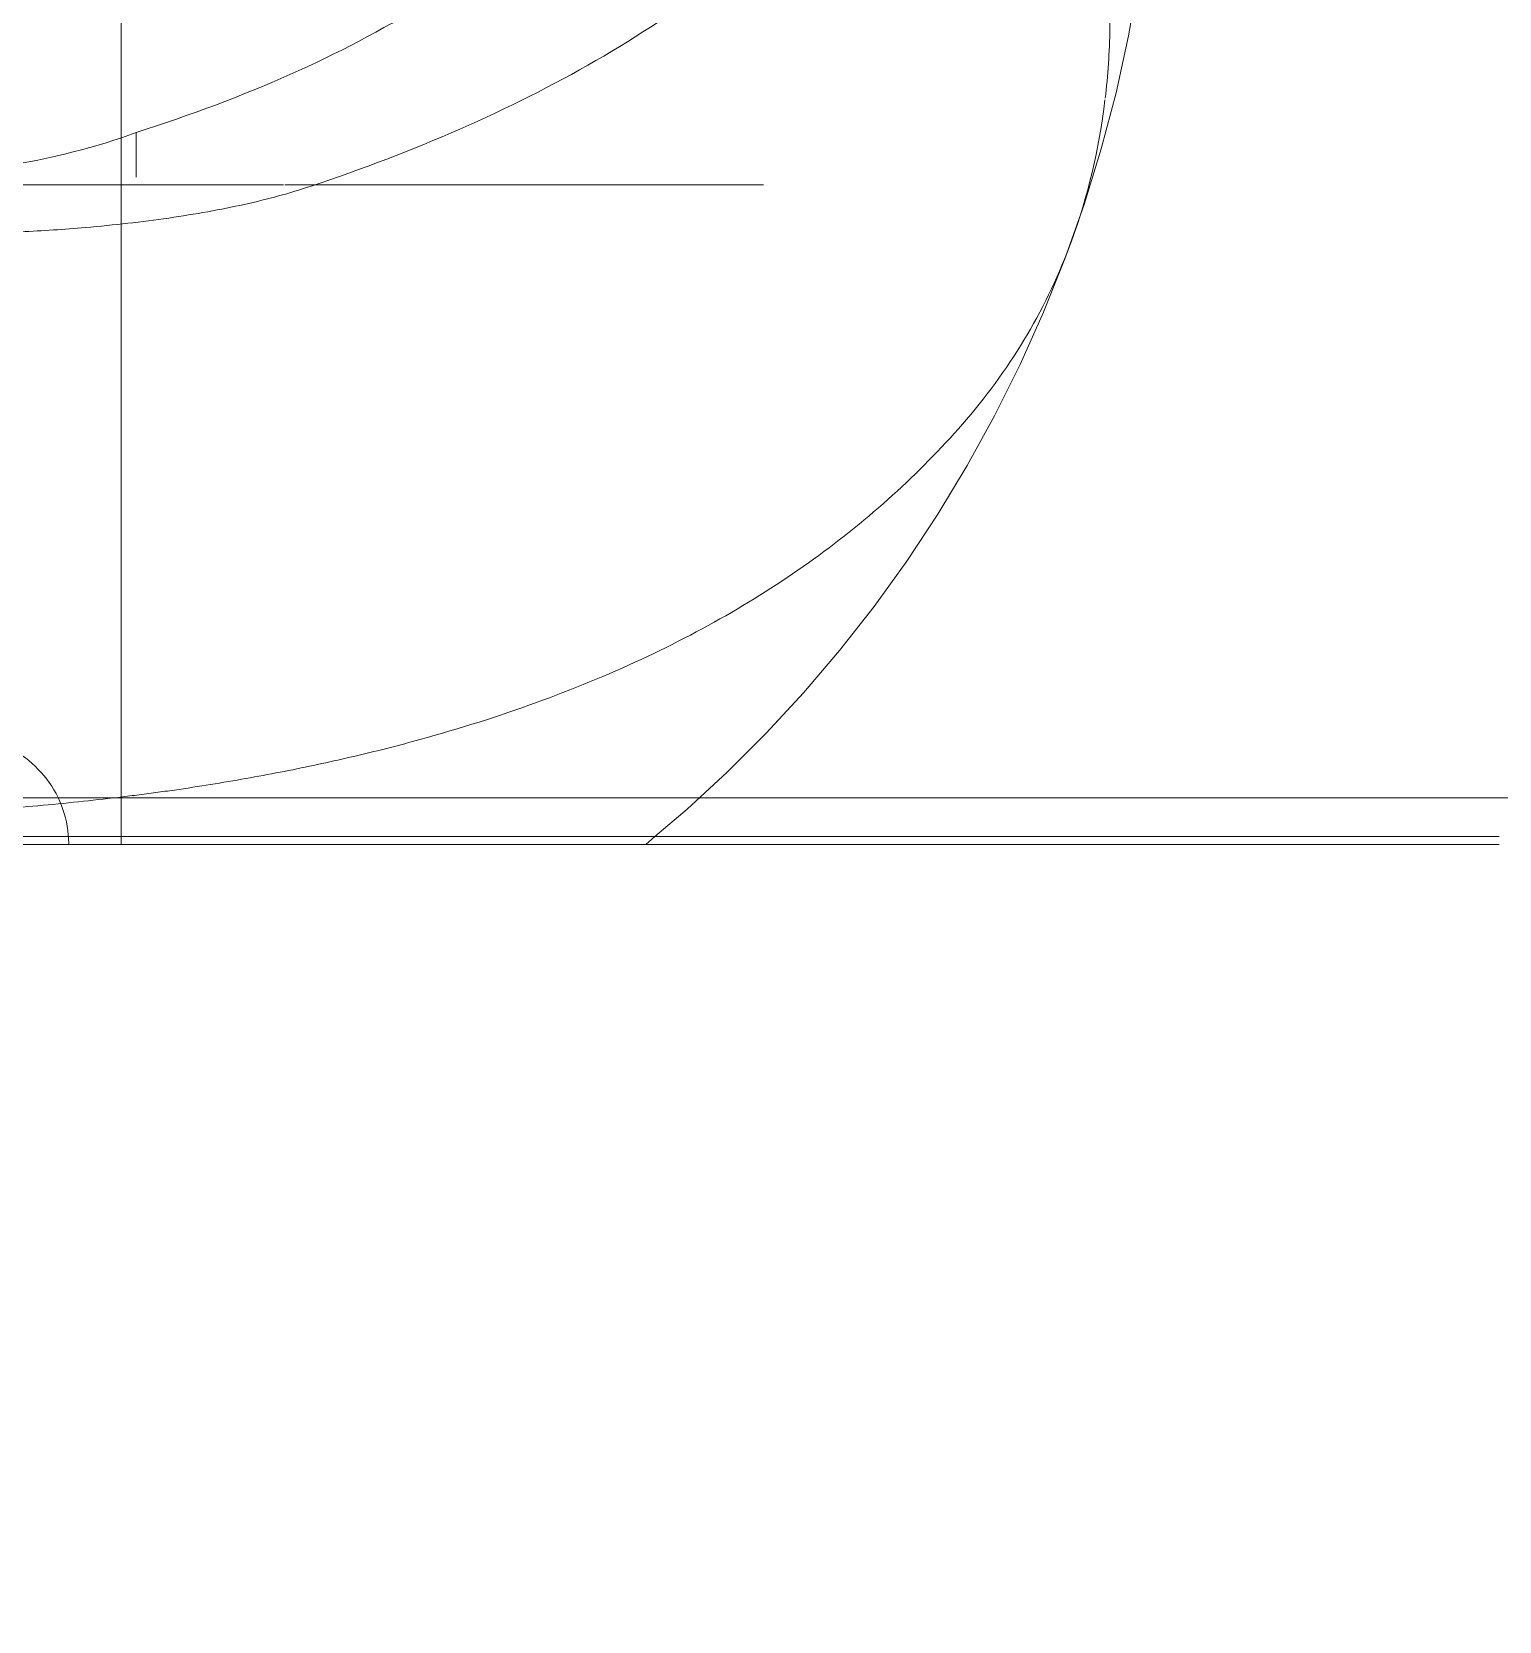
# Model space of a CAD drawing. Header units: millimetres. Extents: x -4000 to 187956, y -58990 to 162485.
# Drawn here: x 6548.5 to 6733.3, y 139000.8 to 139201.1 of the extents above; entities that cross this region are included whole.
import ezdxf

# ---------------------------------------------------------------- set-up
doc = ezdxf.new("R2010")
doc.units = ezdxf.units.MM
for name, color, linetype, lineweight in [('A-FLOR', 192, 'Continuous', 13), ('A-FLOR-PATT', 8, 'Continuous', 13), ('A-WALL', 113, 'Continuous', 13), ('P-SANR-FIXT', 6, 'Continuous', 9)]:
    doc.layers.add(name, color=color, linetype=linetype, lineweight=lineweight)

# ---------------------------------------------------------------- blocks, each defined once
blk = doc.blocks.new('C307 - C307-V838-0_000')
at = {"layer": 'P-SANR-FIXT', "color": 252}
for p, q in [((-106.75, 0), (-107.92, -1)), ((-106.75, 0), (-107.92, -1)), ((-121.6, -83.09), (-96.2, -83.09)), ((-119.28, -83.09), (-77.2, -83.09)), ((-96.2, -83.09), (-90.1, -83.09)), ((-76.71, -83.09), (-61.88, -83.09)), ((-61.13, -83.09), (-42.56, -83.09)), ((-42.56, -83.09), (-27.13, -83.09)), ((-42.56, -89.71), (-42.56, -84.05))]:
    blk.add_line(p, q, dxfattribs=at)
at = {"layer": 'P-SANR-FIXT', "color": 254}
for p, q in [((-34.09, -0.15), (-34.09, 0)), ((-29.52, 0), (-34.09, 0)), ((-29.52, 0), (-34.09, 0)), ((-34.07, -0.69), (-34.09, -0.15)), ((-34.03, -1.23), (-34.07, -0.69)), ((-32.96, -5.42), (-33.17, -4.92))]:
    blk.add_line(p, q, dxfattribs=at)
at = {"layer": 'P-SANR-FIXT', "color": 253}
for p, q in [((-90.1, -83.09), (-61.32, -83.09)), ((-60.57, -83.09), (-27.16, -83.09))]:
    blk.add_line(p, q, dxfattribs=at)
at = {"layer": 'P-SANR-FIXT', "color": 250, "flags": 128}
for points in [[(-107.92, -1), (-111.96, -4.44), (-117.02, -9.11), (-121.91, -14), (-126.63, -19.11), (-131.17, -24.44), (-135.51, -29.97), (-139.64, -35.7), (-143.56, -41.62), (-147.25, -47.73), (-150.7, -54.01), (-153.91, -60.45), (-156.87, -67.05), (-159.56, -73.78), (-161.98, -80.64), (-164.13, -87.62), (-165.99, -94.7), (-167.56, -101.87), (-168.83, -109.11)], [(-107.92, -1), (-111.96, -4.44), (-117.02, -9.11), (-121.91, -14), (-126.63, -19.11), (-131.17, -24.44), (-135.51, -29.97), (-139.64, -35.7), (-143.56, -41.62), (-147.25, -47.73), (-150.7, -54.01), (-153.91, -60.45), (-156.87, -67.05), (-159.56, -73.78), (-160.63, -76.71)]]:
    blk.add_lwpolyline(points, dxfattribs=at)
at = {"layer": 'P-SANR-FIXT', "color": 253, "flags": 128}
for points in [[(-33.17, -4.92), (-33.35, -4.41), (-33.52, -3.9), (-33.66, -3.37), (-33.79, -2.84), (-33.89, -2.31), (-33.97, -1.77), (-34.03, -1.23)], [(-24.26, -13.06), (-24.78, -12.9), (-25.29, -12.71), (-25.79, -12.51), (-26.29, -12.29), (-26.78, -12.05), (-27.25, -11.79), (-27.72, -11.51), (-28.17, -11.21), (-28.62, -10.9), (-29.05, -10.56), (-29.46, -10.21), (-29.86, -9.85), (-30.25, -9.46), (-30.62, -9.07), (-30.97, -8.66), (-31.31, -8.23), (-31.63, -7.79), (-31.94, -7.34), (-32.22, -6.88), (-32.49, -6.4), (-32.73, -5.92), (-32.96, -5.42)]]:
    blk.add_lwpolyline(points, dxfattribs=at)
at = {"layer": 'P-SANR-FIXT', "color": 252}
blk.add_open_spline([(-105.94, 0), (-106.68, 0), (-106.91, 0), (-106.64, 0)], degree=3, dxfattribs=at)
blk.add_open_spline([(-105.94, 0), (-106.68, 0), (-106.91, 0), (-106.64, 0)], degree=3, dxfattribs=at)
at = {"layer": 'P-SANR-FIXT', "color": 254}
for points, knots in [([(-106.26, 0), (-105.93, 0), (-105.32, 0), (-104.45, 0), (-104.29, 0)], [-0.85574122, -0.85574122, -0.85574122, -0.85574122, -0.79166667, -0.77777778, -0.77777778, -0.77777778, -0.77777778]), ([(-106.26, 0), (-105.93, 0), (-105.32, 0), (-104.45, 0), (-104.29, 0)], [-0.85574122, -0.85574122, -0.85574122, -0.85574122, -0.79166667, -0.77777778, -0.77777778, -0.77777778, -0.77777778]), ([(-98.7, 0), (-98.43, 0), (-96.63, 0), (-93.82, 0), (-90.91, 0), (-90.04, 0)], [-0.6653511, -0.6653511, -0.6653511, -0.6653511, -0.6527778, -0.5833333, -0.5555556, -0.5555556, -0.5555556, -0.5555556]), ([(-98.7, 0), (-98.43, 0), (-96.63, 0), (-93.82, 0), (-90.91, 0), (-90.04, 0)], [-0.6653511, -0.6653511, -0.6653511, -0.6653511, -0.6527778, -0.5833333, -0.5555556, -0.5555556, -0.5555556, -0.5555556]), ([(-90.04, 0), (-88.75, 0), (-86.22, 0), (-82.17, 0), (-79.42, 0), (-77.99, 0)], [-0.5555556, -0.5555556, -0.5555556, -0.5555556, -0.5138889, -0.4791667, -0.4444444, -0.4444444, -0.4444444, -0.4444444]), ([(-90.04, 0), (-88.75, 0), (-86.22, 0), (-82.17, 0), (-79.42, 0), (-77.99, 0)], [-0.5555556, -0.5555556, -0.5555556, -0.5555556, -0.5138889, -0.4791667, -0.4444444, -0.4444444, -0.4444444, -0.4444444]), ([(-44.03, 0), (-42.37, 0), (-38.98, 0), (-32.63, 0), (-27.91, 0), (-24.98, 0)], [-0.2222222, -0.2222222, -0.2222222, -0.2222222, -0.1944444, -0.1666667, -0.122093, -0.122093, -0.122093, -0.122093]), ([(-44.03, 0), (-42.37, 0), (-38.98, 0), (-32.63, 0), (-27.91, 0), (-24.98, 0)], [-0.2222222, -0.2222222, -0.2222222, -0.2222222, -0.1944444, -0.1666667, -0.122093, -0.122093, -0.122093, -0.122093])]:
    blk.add_open_spline(points, degree=3, knots=knots, dxfattribs=at)
at = {"layer": 'P-SANR-FIXT', "color": 252}
for points, knots in [([(-13.76, 0), (-14.4, 0), (-15.87, 0), (-18.13, 0), (-20.53, 0), (-22.88, 0), (-25.95, 0), (-29.66, 0), (-33.22, 0), (-35.99, 0), (-38.7, 0), (-41.98, 0), (-45.72, 0), (-49.3, 0), (-52.77, 0), (-56.11, 0), (-60.37, 0), (-71.42, 0), (-86.21, 0), (-99.72, 0), (-104.58, 0), (-105.94, 0)], [-0.9346148, -0.9346148, -0.9346148, -0.9346148, -0.925, -0.9125, -0.9, -0.8875, -0.875, -0.85, -0.825, -0.8125, -0.8, -0.775, -0.75, -0.725, -0.7, -0.675, -0.65, -0.6, -0.4, -0.2, 0, 0, 0, 0]), ([(-13.76, 0), (-14.4, 0), (-15.87, 0), (-18.13, 0), (-20.53, 0), (-22.88, 0), (-25.95, 0), (-29.66, 0), (-33.22, 0), (-35.99, 0), (-38.7, 0), (-41.98, 0), (-45.72, 0), (-49.3, 0), (-52.77, 0), (-56.11, 0), (-60.37, 0), (-71.42, 0), (-86.21, 0), (-99.72, 0), (-104.58, 0), (-105.94, 0)], [-0.9346148, -0.9346148, -0.9346148, -0.9346148, -0.925, -0.9125, -0.9, -0.8875, -0.875, -0.85, -0.825, -0.8125, -0.8, -0.775, -0.75, -0.725, -0.7, -0.675, -0.65, -0.6, -0.4, -0.2, 0, 0, 0, 0]), ([(-161.6, -132.2), (-162.19, -129.88), (-164.47, -119.75), (-165.64, -106.86), (-164.97, -96.88), (-164.63, -94)], [-0.848685, -0.848685, -0.848685, -0.848685, -0.7857143, -0.5714286, -0.4819819, -0.4819819, -0.4819819, -0.4819819])]:
    blk.add_open_spline(points, degree=3, knots=knots, dxfattribs=at)
at = {"layer": 'P-SANR-FIXT', "color": 254}
for points in [[(-104.29, 0), (-103.64, 0), (-102.07, 0), (-99.97, 0), (-98.78, 0)], [(-104.29, 0), (-103.64, 0), (-102.07, 0), (-99.97, 0), (-98.78, 0)], [(-77.99, 0), (-76.84, 0), (-74.49, 0), (-70.74, 0), (-66.78, 0), (-64.02, 0), (-62.6, 0)], [(-77.99, 0), (-76.84, 0), (-74.49, 0), (-70.74, 0), (-66.78, 0), (-64.02, 0), (-62.6, 0)], [(-62.6, 0), (-61.18, 0), (-58.28, 0), (-53.71, 0), (-48.96, 0), (-45.69, 0), (-44.03, 0)], [(-62.6, 0), (-61.18, 0), (-58.28, 0), (-53.71, 0), (-48.96, 0), (-45.69, 0), (-44.03, 0)]]:
    blk.add_open_spline(points, degree=3, dxfattribs=at)
at = {"layer": 'P-SANR-FIXT', "color": 250}
for points, knots in [([(-147.16, -53.55), (-141.72, -47.21), (-129.3, -35.81), (-110.04, -24.61), (-92.23, -17.39), (-80.04, -13.58), (-70.88, -11.27), (-65.45, -10.06), (-61.25, -9.2), (-56.94, -8.4), (-52.54, -7.63), (-48.75, -7.05), (-45.65, -6.61), (-43.28, -6.3), (-40.86, -6), (-37.6, -5.62), (-33.43, -5.17), (-28.27, -4.69), (-23.18, -4.33), (-19.75, -4.15), (-18.14, -4.07)], [-1, -1, -1, -1, -0.8, -0.6, -0.5, -0.4, -0.35, -0.325, -0.3, -0.275, -0.25, -0.225, -0.2125, -0.2, -0.1875, -0.175, -0.15, -0.125, -0.1, -0.07818, -0.07818, -0.07818, -0.07818]), ([(-164.6, -93.8), (-163.85, -87.56), (-161.4, -77.25), (-155.14, -64.02), (-150.05, -56.92), (-147.16, -53.55)], [-0.4798381, -0.4798381, -0.4798381, -0.4798381, -0.2857143, -0.1428571, 0, 0, 0, 0]), ([(-64.5, -82.9), (-61.94, -82.05), (-56.43, -80.55), (-46.83, -78.83), (-37.17, -77.74), (-30.8, -77.31), (-28.03, -77.18)], [-1, -1, -1, -1, -0.75, -0.5, -0.25, -0.0639123, -0.0639123, -0.0639123, -0.0639123]), ([(-153.77, -165.4), (-152.7, -161.05), (-150.07, -152.66), (-142.66, -137.08), (-127.96, -117.62), (-106.5, -101.36), (-83.64, -89.89), (-71.08, -85.09), (-64.5, -82.9)], [-1, -1, -1, -1, -0.892857, -0.785714, -0.571429, -0.285714, -0.142857, 0, 0, 0, 0]), ([(-42.56, -89.71), (-49.43, -91.87), (-62.35, -96.73), (-84.84, -108.52), (-106.16, -127.44), (-115.97, -146.85), (-119.28, -157.53)], [0, 0, 0, 0, 0.166667, 0.333333, 0.666667, 1, 1, 1, 1])]:
    blk.add_open_spline(points, degree=3, knots=knots, dxfattribs=at)
blk.add_open_spline([(-25.47, -85.37), (-31.94, -86.41), (-37.77, -87.86), (-42.56, -89.71)], degree=3, dxfattribs=at)
blk = doc.blocks.new('CMF2_NHAXUONG_A_rvt-1-0_000')
at = {"layer": 'A-FLOR-PATT', "lineweight": 9}
h = blk.add_hatch(dxfattribs=at)
h.set_pattern_fill('FP_25', color=252, style=0, pattern_type=2)
h.set_pattern_definition([(89.998, (160159.3, 137898.8), (-600, 0.021), []), (179.998, (160159.3, 137898.8), (-0.021, -600), [])])
h.paths.add_polyline_path([(154749.88, 498.91), (160009.36, 498.91), (160009.25, 1898.5), (156700.32, 1898.5), (156700.43, 1498.54), (156600.36, 1498.54), (156600.36, 2298.53), (158059.01, 2298.53), (158058.95, 5748.61), (156099.89, 5748.43), (156099.89, 4399.9), (155999.89, 4399.9), (155999.89, 5748.49), (154749.88, 5748.54), (154749.88, 751.94)])
h.paths.add_polyline_path([(160209.3, 1748.67), (165509.36, 1749.4), (165509.05, 3698.26), (162659.15, 3698.26), (162659.15, 3548.45), (162459.15, 3548.45), (162459.14, 4948.7), (161059.26, 4948.83), (161059.26, 4898.28), (160209.36, 4898.91), (160209.25, 3698.45), (160859.15, 3698.45), (160859.15, 3498.45), (160209.15, 3498.45), (160209.29, 1919.98)])
h.paths.add_polyline_path([(158997.49, 2198.53), (159409.36, 2198.53), (159409.36, 3498.62), (158258.79, 3498.62), (158258.79, 2198.53), (158714.04, 2198.53)])
h.paths.add_polyline_path([(159280.91, 3698.45), (160009.15, 3698.45), (160009.15, 4898.73), (159959.05, 4898.64), (159959.85, 5848.63), (158258.55, 5848.62), (158258.55, 3698.45)])
h.paths.add_polyline_path([(83409.05, 5348.51), (85559.05, 5348.51), (85559.05, 6948.51), (83409.05, 6948.51), (83409.05, 5424.09)])
h.paths.add_polyline_path([(83209.26, 5348.6), (83209.26, 10108.83), (82009.26, 10108.83), (82009.26, 8808.83), (80984.26, 8808.83), (80984.05, 7248.51), (82234.05, 7248.51), (82234.05, 5348.6)])
h.paths.add_polyline_path([(80485.39, 6361.01), (80784.26, 6361.01), (80784.26, 8808.83), (79759.26, 8808.83), (79759.26, 10108.83), (78559.26, 10108.83), (78559.26, 6361.01), (79918.52, 6361.01)])
h.paths.add_polyline_path([(79959.26, 9008.83), (81809.26, 9008.83), (81809.26, 10208.83), (79959.26, 10208.83), (79959.26, 10096.24)])
h.paths.add_polyline_path([(5374.56, 15998.65), (5859.05, 15998.65), (5859.05, 18498.58), (509.05, 18498.58), (509.05, 17048.64), (4299.78, 17048.64), (4299.78, 15998.65), (5091.13, 15998.65)])
h.paths.add_polyline_path([(4409.04, 18698.58), (5959.05, 18698.58), (5959.05, 20998.58), (4409.04, 20998.58), (4409.04, 19440.54)])
h.paths.add_polyline_path([(509.05, 21198.58), (5859.05, 21198.58), (5859.05, 24898.28), (3969.26, 24898.28), (3969.26, 22848.58), (4609.26, 22848.58), (4609.26, 22743.94), (3769.26, 22743.94), (3769.26, 24698.75), (509.05, 24698.75), (509.05, 22798.58), (2129.26, 22798.58), (2129.26, 23198.57), (2229.26, 23198.57), (2229.26, 22398.58), (509.05, 22398.58), (509.05, 21776.61)])
h.paths.add_polyline_path([(4249.78, 73948.54), (5800.21, 73948.65), (5800.21, 76398.64), (4359.05, 76398.64), (4359.05, 76098.6), (509.26, 76098.68), (509.26, 73998.61), (4159.05, 73998.61), (4159.05, 74648.65), (4249.78, 74648.65), (4249.78, 74338.3)])
h.paths.add_polyline_path([(161750.21, 73948.54), (161750.21, 74640.01), (161850.21, 74640.01), (161850.31, 73998.61), (165509.37, 73998.69), (165509.37, 76098.68), (161659.47, 76098.6), (161659.47, 76398.64), (160200, 76398.64), (160200, 73948.65), (161548.41, 73948.55)])
h.paths.add_polyline_path([(161548.41, 76598.64), (161659.05, 76598.64), (161659.05, 78298.64), (160209.05, 78298.64), (160209.05, 76598.64)])
h.paths.add_polyline_path([(5091.13, 76598.64), (5809.48, 76598.64), (5809.48, 78298.64), (4359.48, 78298.64), (4359.48, 76598.64)])
h.paths.add_polyline_path([(160199.74, 78498.64), (161659.31, 78498.66), (161659.63, 78798.62), (165509.58, 78798.68), (165509.05, 80348.64), (161859.47, 80348.64), (161859.47, 80048.65), (161750, 80048.65), (161750, 80948.67), (160200.17, 80948.25), (160200.03, 80178.48)])
h.paths.add_polyline_path([(5709.48, 78498.64), (5709.48, 80948.28), (4250, 80948.28), (4250, 80299.28), (4149.79, 80299.28), (4149.79, 80348.64), (509.26, 80348.64), (508.94, 78798.68), (4159.16, 78798.6), (4159.48, 78498.64), (5091.13, 78498.64)])
h.paths.add_polyline_path([(86109.47, 132101.22), (86109.47, 133323.82), (84609.47, 133323.82), (84609.47, 132101.22)])
h.paths.add_polyline_path([(83259.47, 132200.86), (84409.47, 132200.86), (84409.47, 133523.82), (85259.47, 133523.82), (85259.26, 134848.41), (83259.47, 134848.41), (83259.47, 132740.17)])
h.paths.add_polyline_path([(87459.26, 132201.22), (87459.26, 134848.59), (85459.47, 134848.23), (85459.47, 133523.82), (86309.47, 133526.05), (86309.47, 132201.22), (86721.01, 132201.22)])
h.paths.add_polyline_path([(11209.15, 135098.74), (11209.05, 140698.73), (6109.26, 140698.73), (6109.26, 139698.74), (6059.05, 139698.74), (6059.05, 139098.68), (9550.26, 139098.7), (9550.26, 139498.69), (9650.26, 139498.69), (9650.26, 138698.69), (7959.61, 138698.69), (7959.61, 135098.75), (9859.05, 135098.75), (9859.05, 137148.74), (9259.05, 137148.74), (9259.05, 137348.74), (10059.05, 137348.74), (10059.05, 135098.75), (10759.87, 135098.75)])
h.paths.add_polyline_path([(156349.86, 135098.75), (156349.86, 136499.69), (156449.86, 136499.69), (156449.86, 135098.77), (158059.12, 135098.85), (158059.12, 138698.69), (156349.85, 138698.69), (156349.86, 139498.69), (156449.86, 139498.69), (156449.85, 139098.7), (159959.68, 139098.68), (159959.68, 140698.82), (154809.15, 140698.64), (154808.94, 135098.75)])
h.paths.add_polyline_path([(162549.79, 135998.6), (162549.79, 137398.75), (162659.05, 137398.75), (162659.05, 137248.8), (165509.38, 137248.82), (165509.63, 139448.5), (160159.47, 139448.5), (160159.47, 137398.75), (160750.21, 137398.75), (160750.21, 137298.75), (160149.79, 137298.75), (160149.79, 135998.83), (161548.41, 135998.7)])
h.paths.add_polyline_path([(3449.79, 135998.67), (5900.21, 135998.74), (5900.21, 137297.57), (5248.63, 137297.57), (5248.63, 137398.75), (5859.05, 137398.75), (5859.05, 139448.73), (509.36, 139448.73), (509.36, 137248.77), (3449.79, 137249.9), (3449.79, 136244.28)])
h.paths.add_polyline_path([(6059.05, 137398.75), (7159.62, 137398.75), (7159.62, 138698.69), (6059.05, 138698.69), (6059.05, 137412.32)])
h.paths.add_polyline_path([(158858.92, 137398.75), (159959.05, 137398.75), (159959.05, 138698.69), (158858.92, 138698.69), (158858.92, 137412.32)])
at = {"layer": 'A-FLOR', "color": 90, "lineweight": 15}
blk.add_line((6553.14, 139098.68), (6548.57, 139098.68), dxfattribs=at)
at = {"layer": 'A-FLOR', "color": 255, "lineweight": 15}
for p in [(6548.57, 139098.68), (6624.98, 139098.68)]:
    blk.add_line(p, (6553.14, 139098.68), dxfattribs=at)
at = {"layer": 'A-FLOR', "color": 71, "lineweight": 15}
blk.add_line((6553.14, 139098.68), (6624.98, 139098.68), dxfattribs=at)
at = {"layer": 'A-FLOR', "color": 81, "lineweight": 15}
blk.add_line((6733.3, 139098.68), (6625.68, 139098.68), dxfattribs=at)
at = {"layer": 'A-FLOR', "color": 93, "lineweight": 15}
blk.add_line((6625.68, 139098.68), (6733.3, 139098.68), dxfattribs=at)
at = {"layer": 'A-WALL', "color": 90, "lineweight": 15}
for p, q in [((6100.21, 139099.68), (6733.3, 139099.69)), ((6550.96, 139099.68), (6549.49, 139099.68)), ((6552.93, 139099.68), (6551.32, 139099.68))]:
    blk.add_line(p, q, dxfattribs=at)
at = {"layer": 'A-WALL', "color": 255, "lineweight": 15}
for p, q in [((6555.8, 139099.68), (6552.93, 139099.68)), ((6570.29, 139099.68), (6557.9, 139099.68)), ((6582.68, 139099.68), (6571.73, 139099.68)), ((6585.3, 139099.68), (6583.92, 139099.68)), ((6595.22, 139099.68), (6585.38, 139099.68)), ((6603.62, 139099.68), (6595.69, 139099.68)), ((6611.65, 139099.68), (6604.61, 139099.68)), ((6618.02, 139099.68), (6612.61, 139099.68)), ((6623.2, 139099.68), (6618.99, 139099.68)), ((6625.93, 139099.68), (6623.23, 139099.68))]:
    blk.add_line(p, q, dxfattribs=at)
at = {"layer": 'A-WALL', "color": 53, "lineweight": 15}
blk.add_line((6733.3, 139099.69), (6626.66, 139099.68), dxfattribs=at)
at = {"layer": 'P-SANR-FIXT', "color": 250, "lineweight": 9, "rotation": 180.0003356948516}
blk.add_blockref('C307 - C307-V838-0_000', (6519.05, 139098.68), dxfattribs=at)

msp = doc.modelspace()

# ---------------------------------------------------------------- block references
at = {"lineweight": 5}
msp.add_blockref('CMF2_NHAXUONG_A_rvt-1-0_000', (0, 0), dxfattribs=at)

doc.saveas('drawing.dxf')
